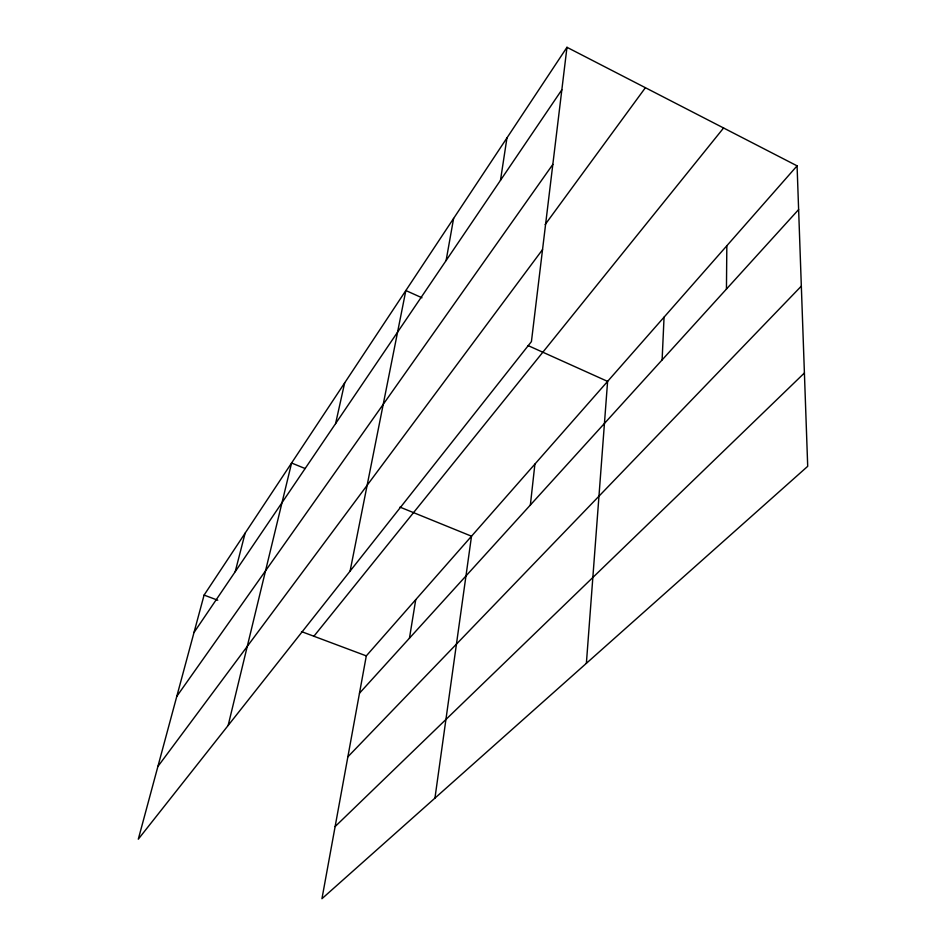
<?xml version="1.0" encoding="UTF-8"?>
<svg xmlns="http://www.w3.org/2000/svg" width="946" height="946" viewBox="0 0 946 946"><rect width="100%" height="100%" fill="white"/><g stroke="black" fill="none" stroke-linecap="round" stroke-linejoin="round"><path stroke-width="1.42" d="M726.445 289.074L726.835 245.759M662.117 359.906L664.057 317.17M586.378 663.335L607.604 381.392L528.045 345.562M530.363 505.022L534.904 464.096M566.973 47.3L531.427 341.589L138.293 839.197L204.088 595.093L566.973 47.3L797.076 165.846L807.707 466.319L321.947 898.7L366.303 655.885L797.076 165.846M434.947 798.117L471.51 536.205L399.957 507.103M500.481 180.319L506.961 137.891M409.464 638.16L415.743 599.646M446.11 260.552L453.607 218.443M350.079 571.124L405.846 290.528L421.951 297.777M335.594 423.595L344.663 382.905M228.152 725.452L291.593 463.02L305.097 468.518M235.211 571.691L245.12 533.166M194.013 632.484L561.841 89.787M176.796 696.351L552.831 164.415M545.133 224.592L645.397 87.706M157.887 766.485L542.543 249.578M313.895 636.244L723.584 127.982M359.492 693.205L798.625 209.574M347.868 756.824L801.333 286.118M335.132 826.568L804.407 372.984M204.088 595.093L217.757 600.213M301.49 631.597L366.303 655.885"/></g></svg>
